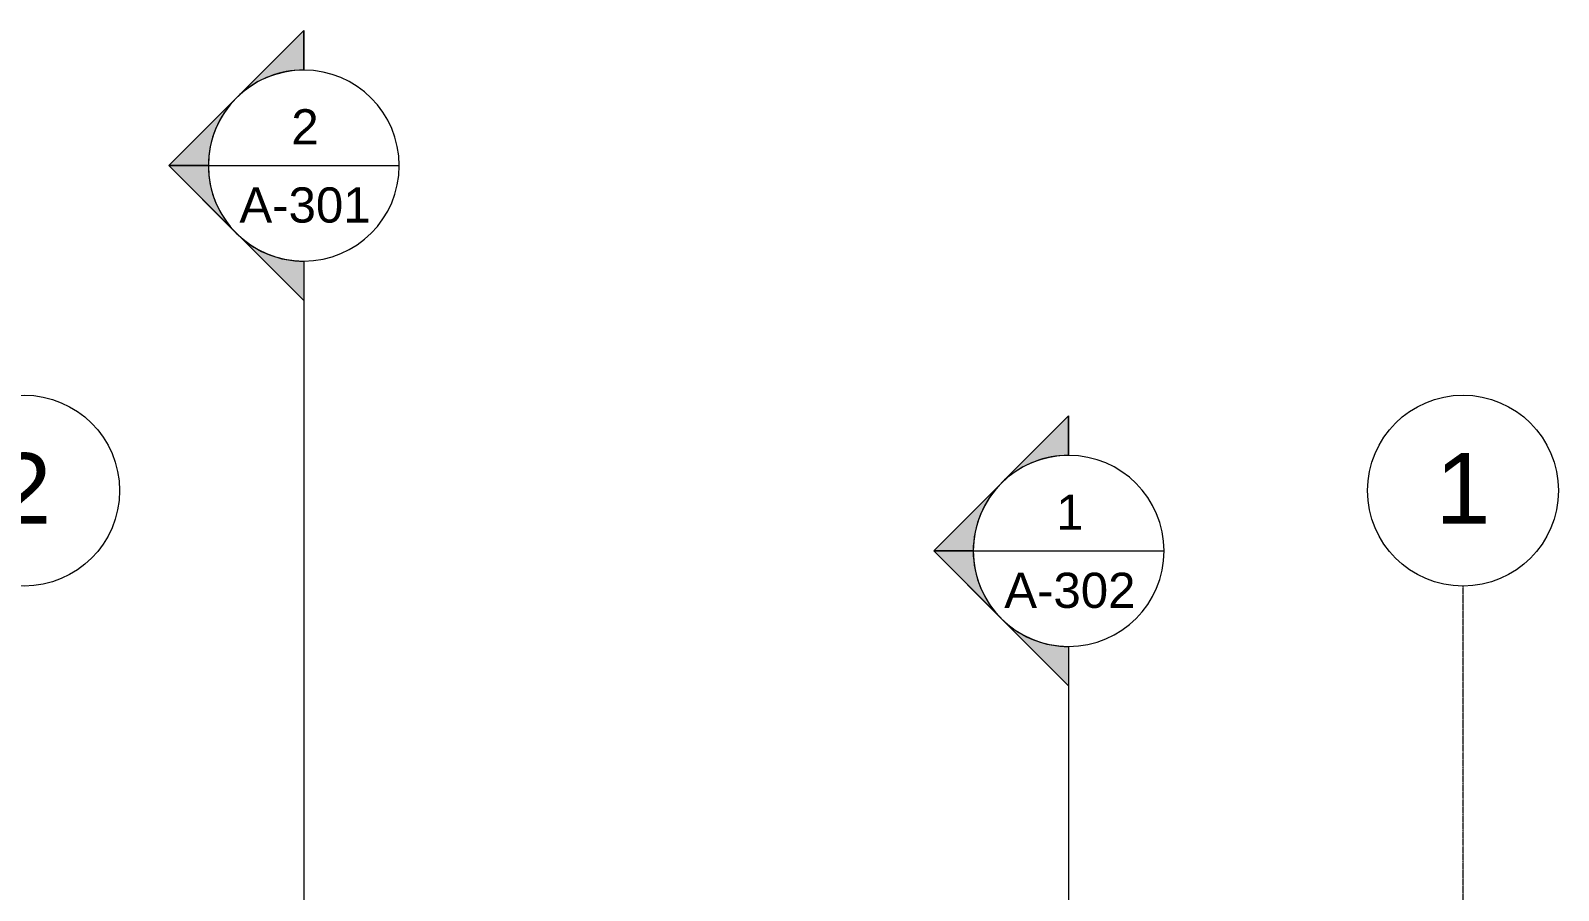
# Model space of a CAD drawing. Header units: inches. Extents: x 20616 to 28758, y -265 to 853.
# Drawn here: x 27663 to 28432, y 421 to 853 of the extents above; entities that cross this region are included whole.
import ezdxf

# ---------------------------------------------------------------- set-up
doc = ezdxf.new("R2010")
doc.units = ezdxf.units.IN
doc.header["$MEASUREMENT"] = 0
doc.linetypes.add('Grid Line 1_2_', pattern=[0.875, 0.5, -0.125, 0.125, -0.125])
for name, color, linetype, lineweight in [('G-ANNO-SYMB', 111, 'Continuous', 9), ('S-GRID', 1, 'Continuous', 9), ('S-GRID-IDEN', 1, 'Continuous', 9)]:
    doc.layers.add(name, color=color, linetype=linetype, lineweight=lineweight)
doc.styles.add('Arial_1', font='arial.ttf', dxfattribs={"height": 35.407186})
doc.styles.add('Arial_2', font='arial.ttf', dxfattribs={"height": 17.703593})

# ---------------------------------------------------------------- blocks, each defined once
blk = doc.blocks.new('Grid - Grid Head - Circle-14747-Section 8')
at = {"layer": 'S-GRID-IDEN'}
blk.add_circle((-22796.39, 621.76), 48, dxfattribs=at)
blk = doc.blocks.new('Section - Section Head - Filled-1526-Section 8')
at = {"layer": 'G-ANNO-SYMB'}
h = blk.add_hatch(color=256, dxfattribs=at)
edge = h.paths.add_edge_path(flags=0)
edge.add_arc((-25390.9, 528), 48.06, 90, 132.0784, ccw=False)
edge.add_line((-25390.9, 576.06), (-25390.9, 595.88))
edge.add_line((-25390.9, 595.88), (-25423.11, 563.67))
h = blk.add_hatch(color=256, dxfattribs=at)
edge = h.paths.add_edge_path(flags=0)
edge.add_line((-25424.84, 561.94), (-25458.78, 528))
edge.add_line((-25458.78, 528), (-25438.9, 528))
edge.add_arc((-25390.9, 528), 48, 135, 180, ccw=False)
h = blk.add_hatch(color=256, dxfattribs=at)
edge = h.paths.add_edge_path(flags=0)
edge.add_arc((-25390.9, 528), 48, 180, 225, ccw=False)
edge.add_line((-25438.9, 528), (-25458.78, 528))
edge.add_line((-25458.78, 528), (-25424.84, 494.06))
h = blk.add_hatch(color=256, dxfattribs=at)
edge = h.paths.add_edge_path(flags=0)
edge.add_line((-25423.11, 492.33), (-25390.9, 460.12))
edge.add_line((-25390.9, 460.12), (-25390.9, 479.94))
edge.add_arc((-25390.9, 528), 48.06, 227.9216, 270, ccw=False)
for p, q in [((-25458.78, 528), (-25390.9, 595.88)), ((-25423.11, 563.67), (-25390.9, 595.88)), ((-25390.9, 576), (-25390.9, 595.88)), ((-25390.9, 595.88), (-25390.9, 576.06)), ((-25458.78, 528), (-25424.84, 561.94)), ((-25458.78, 528), (-25390.9, 460.12)), ((-25438.9, 528), (-25458.78, 528)), ((-25424.84, 494.06), (-25458.78, 528)), ((-25458.78, 528), (-25438.9, 528)), ((-25390.9, 460.12), (-25423.11, 492.33)), ((-25390.9, 480), (-25390.9, 460.12)), ((-25390.9, 479.94), (-25390.9, 460.12))]:
    blk.add_line(p, q, dxfattribs=at)
for radius, start, end in [(48, 90, 270), (48.06, 90, 132.0784), (48, 270, 90), (48, 135, 180), (48, 180, 225), (48.06, 227.9216, 270)]:
    blk.add_arc((-25390.9, 528), radius, start, end, dxfattribs=at)

msp = doc.modelspace()

# ---------------------------------------------------------------- linework, layer by layer
at = {"layer": 'G-ANNO-SYMB'}
for p, q in [((27752.84918, 785.15708), (27848.84918, 785.15708)), ((27800.84918, 737.15708), (27800.84918, -54.81697)), ((28137.55599, 591.44513), (28233.55599, 591.44513)), ((28185.55599, 543.44513), (28185.55599, -246.81697))]:
    msp.add_line(p, q, dxfattribs=at)
at = {"layer": 'S-GRID', "linetype": 'Grid Line 1_2_'}
msp.add_line((28383.91757, -132), (28383.91757, 573.76478), dxfattribs=at)

# ---------------------------------------------------------------- block references
at = {"layer": 'G-ANNO-SYMB'}
for p in [(53191.74886, 257.15708), (53576.45567, 63.44513)]:
    msp.add_blockref('Section - Section Head - Filled-1526-Section 8', p, dxfattribs=at)
at = {"layer": 'S-GRID-IDEN'}
for p in [(50456.5578, 0), (51180.3078, 0)]:
    msp.add_blockref('Grid - Grid Head - Circle-14747-Section 8', p, dxfattribs=at)

# ---------------------------------------------------------------- texts
at = {"layer": 'G-ANNO-SYMB', "attachment_point": 2, "line_spacing_factor": 0.938532, "style": 'Arial_2'}
for s, insert, char_height, width in [('2', (27801.46392, 813.49532), 17.70359, 16.416), ('A-301', (27801.46392, 774.22284), 17.703593, 78.624), ('1', (28186.17073, 619.78338), 17.70359, 16.416), ('A-302', (28186.17073, 580.51089), 17.703593, 78.624)]:
    msp.add_mtext(s, dxfattribs=dict(at, insert=insert, char_height=char_height, width=width))

# ---------------------------------------------------------------- next in the draw order: texts
at = {"layer": 'S-GRID-IDEN', "char_height": 35.40719, "width": 32.832, "attachment_point": 2, "line_spacing_factor": 0.938532, "style": 'Arial_1', "bg_fill": 3, "box_fill_scale": 1.25, "bg_fill_color": 0, "bg_fill_transparency": 0}
for s, insert in [('2', (27660.15834, 640.63852)), ('1', (28383.90834, 640.63852))]:
    msp.add_mtext(s, dxfattribs=dict(at, insert=insert))

doc.saveas('drawing.dxf')
